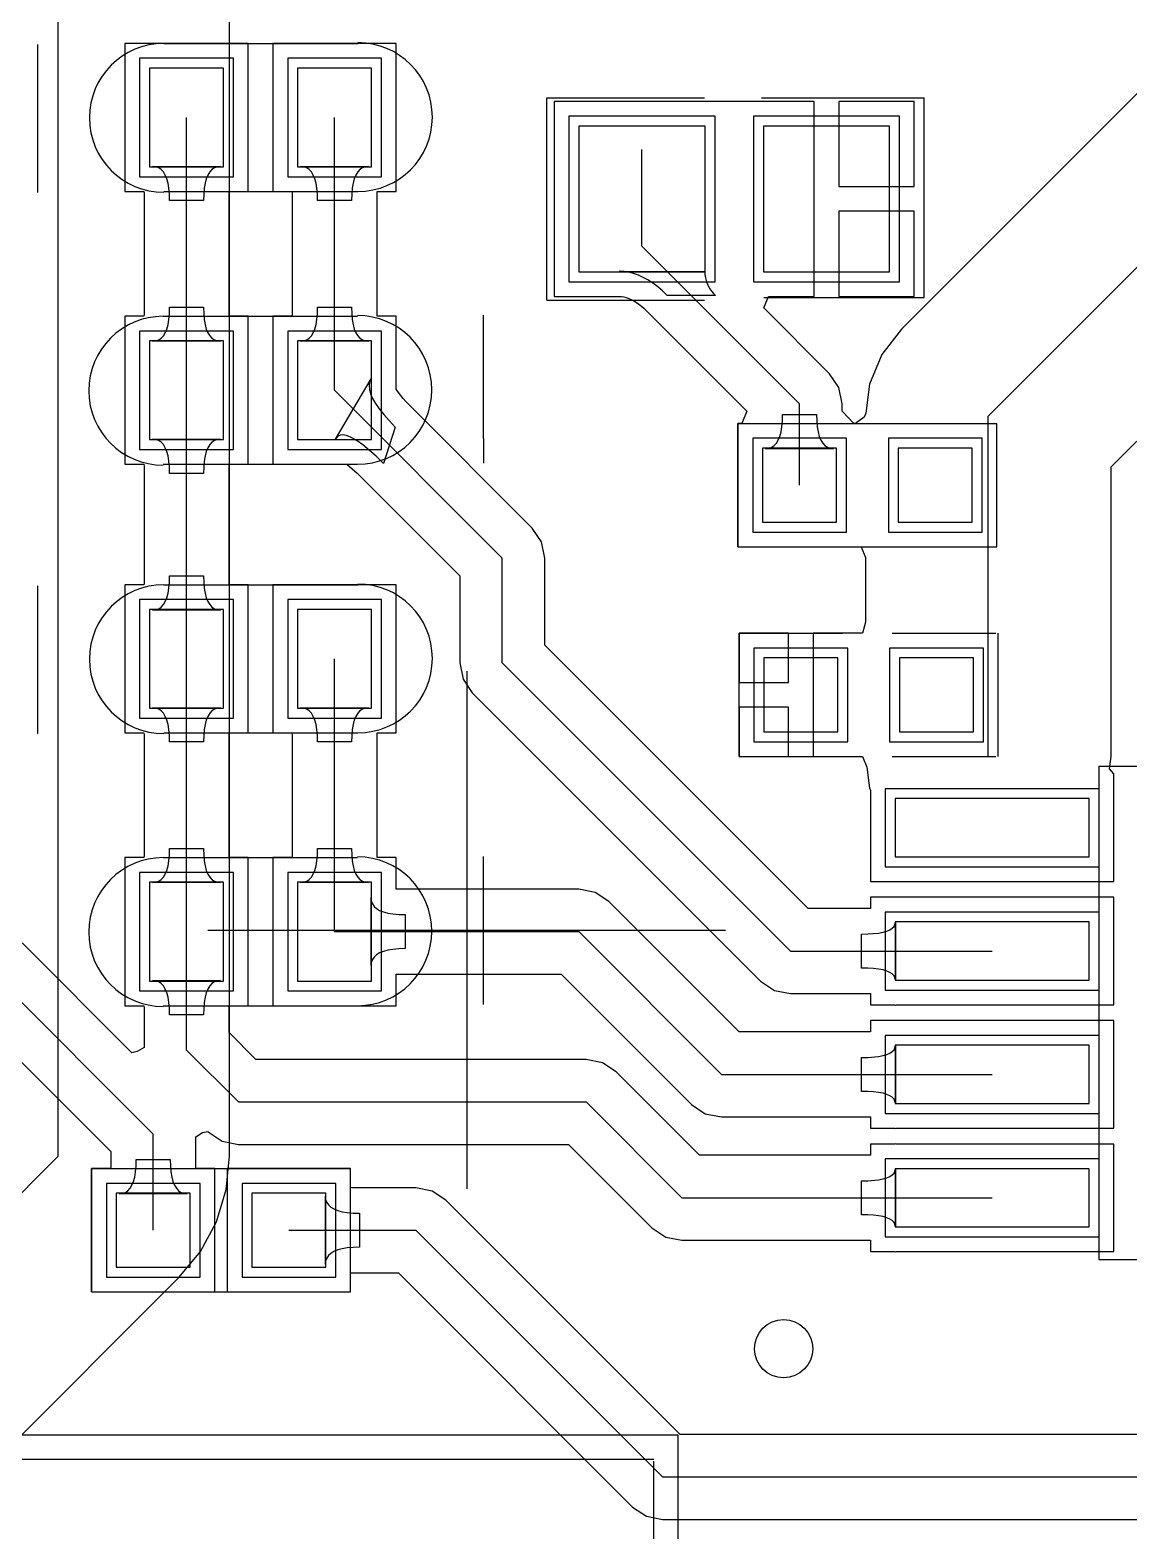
# Model space of a CAD drawing. Header units: millimetres. Extents: x 73 to 121, y 30 to 140.
# Drawn here: x 83.15 to 94.46, y 55.78 to 71.23 of the extents above; entities that cross this region are included whole.
import ezdxf

# ---------------------------------------------------------------- set-up
doc = ezdxf.new("R2010")
doc.units = ezdxf.units.MM
for name, color, linetype in [('BottomLayer', 5, 'Continuous'), ('BottomOverlay', 54, 'Continuous'), ('Mechanical1', 6, 'Continuous'), ('Mechanical4', 56, 'Continuous'), ('MultiLayer', 9, 'Continuous'), ('TopLayer', 1, 'Continuous'), ('TopOverlay', 2, 'Continuous'), ('TopPaste', 8, 'Continuous'), ('TopSolder', 216, 'Continuous')]:
    doc.layers.add(name, color=color, linetype=linetype)

# ---------------------------------------------------------------- blocks, each defined once
blk = doc.blocks.new('C0603_15')
at = {"layer": 'TopLayer'}
for p, q in [((-0.356, 0.559), (-0.356, -0.203)), ((0.406, 0.559), (-0.356, 0.559)), ((0.406, -0.203), (0.406, 0.559)), ((1.041, 0.559), (1.041, -0.203)), ((1.803, 0.559), (1.041, 0.559)), ((1.803, -0.203), (1.803, 0.559)), ((-0.356, -0.203), (0.406, -0.203)), ((1.041, -0.203), (1.803, -0.203))]:
    blk.add_line(p, q, dxfattribs=at)
at = {"layer": 'TopOverlay'}
for p, q in [((-0.61, 0.813), (0.457, 0.813)), ((-0.61, -0.457), (-0.61, 0.813)), ((0.965, 0.813), (2.032, 0.813)), ((2.057, -0.457), (2.057, 0.813)), ((-0.61, -0.457), (0.457, -0.457)), ((0.965, -0.457), (2.032, -0.457))]:
    blk.add_line(p, q, dxfattribs=at)
at = {"layer": 'TopPaste'}
for p, q in [((-0.356, 0.559), (-0.356, -0.203)), ((0.406, 0.559), (-0.356, 0.559)), ((0.406, -0.203), (0.406, 0.559)), ((1.041, 0.559), (1.041, -0.203)), ((1.803, 0.559), (1.041, 0.559)), ((1.803, -0.203), (1.803, 0.559)), ((-0.356, -0.203), (0.406, -0.203)), ((1.041, -0.203), (1.803, -0.203))]:
    blk.add_line(p, q, dxfattribs=at)
at = {"layer": 'TopSolder'}
for p, q in [((-0.457, 0.66), (-0.457, -0.305)), ((0.508, 0.66), (-0.457, 0.66)), ((0.508, -0.305), (0.508, 0.66)), ((0.94, 0.66), (0.94, -0.305)), ((1.905, 0.66), (0.94, 0.66)), ((1.905, -0.305), (1.905, 0.66)), ((-0.457, -0.305), (0.508, -0.305)), ((0.94, -0.305), (1.905, -0.305))]:
    blk.add_line(p, q, dxfattribs=at)
blk = doc.blocks.new('C0805_23')
at = {"layer": 'TopLayer'}
for p, q in [((-0.3, 0.75), (-1.6, 0.75)), ((-1.6, 0.75), (-1.6, -0.75)), ((-0.3, -0.75), (-0.3, 0.75)), ((1.6, 0.75), (0.3, 0.75)), ((0.3, 0.75), (0.3, -0.75)), ((1.6, -0.75), (1.6, 0.75)), ((-1.6, -0.75), (-0.3, -0.75)), ((0.3, -0.75), (1.6, -0.75))]:
    blk.add_line(p, q, dxfattribs=at)
at = {"layer": 'TopOverlay'}
for p, q in [((-1.93, -1.041), (-1.93, 1.041)), ((-1.93, 1.041), (-0.305, 1.041)), ((0.279, 1.041), (1.956, 1.041)), ((1.956, -1.016), (1.956, 1.041)), ((-1.93, -1.041), (-0.305, -1.041)), ((0.305, -1.016), (1.956, -1.016))]:
    blk.add_line(p, q, dxfattribs=at)
at = {"layer": 'TopPaste'}
for p, q in [((-0.3, 0.75), (-1.6, 0.75)), ((-1.6, 0.75), (-1.6, -0.75)), ((-0.3, -0.75), (-0.3, 0.75)), ((1.6, 0.75), (0.3, 0.75)), ((0.3, 0.75), (0.3, -0.75)), ((1.6, -0.75), (1.6, 0.75)), ((-1.6, -0.75), (-0.3, -0.75)), ((0.3, -0.75), (1.6, -0.75))]:
    blk.add_line(p, q, dxfattribs=at)
at = {"layer": 'TopSolder'}
for p, q in [((-0.198, 0.852), (-1.702, 0.852)), ((-1.702, 0.852), (-1.702, -0.852)), ((-0.198, -0.852), (-0.198, 0.852)), ((1.702, 0.852), (0.198, 0.852)), ((0.198, 0.852), (0.198, -0.852)), ((1.702, -0.852), (1.702, 0.852)), ((-1.702, -0.852), (-0.198, -0.852)), ((0.198, -0.852), (1.702, -0.852))]:
    blk.add_line(p, q, dxfattribs=at)
blk = doc.blocks.new('LED_27')
at = {"layer": 'TopLayer'}
for p, q in [((-1.143, 0.508), (-1.143, -0.508)), ((-0.381, 0.508), (-1.143, 0.508)), ((-0.381, -0.508), (-0.381, 0.508)), ((0.381, 0.508), (0.381, -0.508)), ((1.143, 0.508), (0.381, 0.508)), ((1.143, -0.508), (1.143, 0.508)), ((-1.143, -0.508), (-0.381, -0.508)), ((0.381, -0.508), (1.143, -0.508))]:
    blk.add_line(p, q, dxfattribs=at)
at = {"layer": 'TopOverlay'}
for p, q in [((-2.294, 0.497), (-2.294, 0.751)), ((1.003, 0.762), (-0.997, 0.762)), ((-2.294, 0.497), (-2.294, -0.773)), ((1.003, -0.762), (-0.997, -0.762))]:
    blk.add_line(p, q, dxfattribs=at)
for centre, start, end in [((-0.997, -0.004), 90, 270), ((1.003, 0.004), 270, 90)]:
    blk.add_arc(centre, 0.766, start, end, dxfattribs=at)
at = {"layer": 'TopPaste'}
for p, q in [((-1.143, 0.508), (-1.143, -0.508)), ((-0.381, 0.508), (-1.143, 0.508)), ((-0.381, -0.508), (-0.381, 0.508)), ((0.381, 0.508), (0.381, -0.508)), ((1.143, 0.508), (0.381, 0.508)), ((1.143, -0.508), (1.143, 0.508)), ((-1.143, -0.508), (-0.381, -0.508)), ((0.381, -0.508), (1.143, -0.508))]:
    blk.add_line(p, q, dxfattribs=at)
at = {"layer": 'TopSolder'}
for p, q in [((-1.245, 0.61), (-1.245, -0.61)), ((-0.279, 0.61), (-1.245, 0.61)), ((-0.279, -0.61), (-0.279, 0.61)), ((0.279, 0.61), (0.279, -0.61)), ((1.245, 0.61), (0.279, 0.61)), ((1.245, -0.61), (1.245, 0.61)), ((-1.245, -0.61), (-0.279, -0.61)), ((0.279, -0.61), (1.245, -0.61))]:
    blk.add_line(p, q, dxfattribs=at)
blk = doc.blocks.new('LED_28')
at = {"layer": 'TopLayer'}
for p, q in [((-1.143, 0.508), (-1.143, -0.508)), ((-0.381, 0.508), (-1.143, 0.508)), ((-0.381, -0.508), (-0.381, 0.508)), ((0.381, 0.508), (0.381, -0.508)), ((1.143, 0.508), (0.381, 0.508)), ((1.143, -0.508), (1.143, 0.508)), ((-1.143, -0.508), (-0.381, -0.508)), ((0.381, -0.508), (1.143, -0.508))]:
    blk.add_line(p, q, dxfattribs=at)
at = {"layer": 'TopOverlay'}
for p, q in [((-2.294, 0.751), (-2.294, 0.497)), ((1.003, 0.762), (-0.997, 0.762)), ((-2.294, 0.497), (-2.294, -0.773)), ((1.003, -0.762), (-0.997, -0.762))]:
    blk.add_line(p, q, dxfattribs=at)
for centre, start, end in [((-0.997, -0.004), 90, 270), ((1.003, 0.004), 270, 90)]:
    blk.add_arc(centre, 0.766, start, end, dxfattribs=at)
at = {"layer": 'TopPaste'}
for p, q in [((-1.143, 0.508), (-1.143, -0.508)), ((-0.381, 0.508), (-1.143, 0.508)), ((-0.381, -0.508), (-0.381, 0.508)), ((0.381, 0.508), (0.381, -0.508)), ((1.143, 0.508), (0.381, 0.508)), ((1.143, -0.508), (1.143, 0.508)), ((-1.143, -0.508), (-0.381, -0.508)), ((0.381, -0.508), (1.143, -0.508))]:
    blk.add_line(p, q, dxfattribs=at)
at = {"layer": 'TopSolder'}
for p, q in [((-1.245, 0.61), (-1.245, -0.61)), ((-0.279, 0.61), (-1.245, 0.61)), ((-0.279, -0.61), (-0.279, 0.61)), ((0.279, 0.61), (0.279, -0.61)), ((1.245, 0.61), (0.279, 0.61)), ((1.245, -0.61), (1.245, 0.61)), ((-1.245, -0.61), (-0.279, -0.61)), ((0.279, -0.61), (1.245, -0.61))]:
    blk.add_line(p, q, dxfattribs=at)
blk = doc.blocks.new('LED_29')
at = {"layer": 'TopLayer'}
for p, q in [((-1.143, 0.508), (-1.143, -0.508)), ((-0.381, 0.508), (-1.143, 0.508)), ((-0.381, -0.508), (-0.381, 0.508)), ((0.381, 0.508), (0.381, -0.508)), ((1.143, 0.508), (0.381, 0.508)), ((1.143, -0.508), (1.143, 0.508)), ((-1.143, -0.508), (-0.381, -0.508)), ((0.381, -0.508), (1.143, -0.508))]:
    blk.add_line(p, q, dxfattribs=at)
at = {"layer": 'TopOverlay'}
for p, q in [((-2.294, 0.497), (-2.294, 0.751)), ((-0.997, 0.762), (1.003, 0.762)), ((-2.294, -0.773), (-2.294, 0.497)), ((-0.997, -0.762), (1.003, -0.762))]:
    blk.add_line(p, q, dxfattribs=at)
for centre, start, end in [((-0.997, -0.004), 90, 270), ((1.003, 0.004), 270, 90)]:
    blk.add_arc(centre, 0.766, start, end, dxfattribs=at)
at = {"layer": 'TopPaste'}
for p, q in [((-1.143, 0.508), (-1.143, -0.508)), ((-0.381, 0.508), (-1.143, 0.508)), ((-0.381, -0.508), (-0.381, 0.508)), ((0.381, 0.508), (0.381, -0.508)), ((1.143, 0.508), (0.381, 0.508)), ((1.143, -0.508), (1.143, 0.508)), ((-1.143, -0.508), (-0.381, -0.508)), ((0.381, -0.508), (1.143, -0.508))]:
    blk.add_line(p, q, dxfattribs=at)
at = {"layer": 'TopSolder'}
for p, q in [((-1.245, 0.61), (-1.245, -0.61)), ((-0.279, 0.61), (-1.245, 0.61)), ((-0.279, -0.61), (-0.279, 0.61)), ((0.279, 0.61), (0.279, -0.61)), ((1.245, 0.61), (0.279, 0.61)), ((1.245, -0.61), (1.245, 0.61)), ((-1.245, -0.61), (-0.279, -0.61)), ((0.279, -0.61), (1.245, -0.61))]:
    blk.add_line(p, q, dxfattribs=at)
blk = doc.blocks.new('LED_30')
at = {"layer": 'TopLayer'}
for p, q in [((-1.143, 0.508), (-1.143, -0.508)), ((-0.381, 0.508), (-1.143, 0.508)), ((-0.381, -0.508), (-0.381, 0.508)), ((0.381, 0.508), (0.381, -0.508)), ((1.143, 0.508), (0.381, 0.508)), ((1.143, -0.508), (1.143, 0.508)), ((-1.143, -0.508), (-0.381, -0.508)), ((0.381, -0.508), (1.143, -0.508))]:
    blk.add_line(p, q, dxfattribs=at)
at = {"layer": 'TopOverlay'}
for p, q in [((-2.294, 0.497), (-2.294, 0.751)), ((-0.997, 0.762), (1.003, 0.762)), ((-2.294, -0.773), (-2.294, 0.497)), ((-0.997, -0.762), (1.003, -0.762))]:
    blk.add_line(p, q, dxfattribs=at)
for centre, start, end in [((-0.997, -0.004), 90, 270), ((1.003, 0.004), 270, 90)]:
    blk.add_arc(centre, 0.766, start, end, dxfattribs=at)
at = {"layer": 'TopPaste'}
for p, q in [((-1.143, 0.508), (-1.143, -0.508)), ((-0.381, 0.508), (-1.143, 0.508)), ((-0.381, -0.508), (-0.381, 0.508)), ((0.381, 0.508), (0.381, -0.508)), ((1.143, 0.508), (0.381, 0.508)), ((1.143, -0.508), (1.143, 0.508)), ((-1.143, -0.508), (-0.381, -0.508)), ((0.381, -0.508), (1.143, -0.508))]:
    blk.add_line(p, q, dxfattribs=at)
at = {"layer": 'TopSolder'}
for p, q in [((-1.245, 0.61), (-1.245, -0.61)), ((-0.279, 0.61), (-1.245, 0.61)), ((-0.279, -0.61), (-0.279, 0.61)), ((0.279, 0.61), (0.279, -0.61)), ((1.245, 0.61), (0.279, 0.61)), ((1.245, -0.61), (1.245, 0.61)), ((-1.245, -0.61), (-0.279, -0.61)), ((0.279, -0.61), (1.245, -0.61))]:
    blk.add_line(p, q, dxfattribs=at)
blk = doc.blocks.new('R0603_49')
at = {"layer": 'TopLayer'}
for p, q in [((-1.079, 0.381), (-1.079, -0.381)), ((-0.317, 0.381), (-1.079, 0.381)), ((-0.317, -0.381), (-0.317, 0.381)), ((0.317, 0.381), (0.317, -0.381)), ((1.079, 0.381), (0.317, 0.381)), ((1.079, -0.381), (1.079, 0.381)), ((-1.079, -0.381), (-0.317, -0.381)), ((0.317, -0.381), (1.079, -0.381))]:
    blk.add_line(p, q, dxfattribs=at)
at = {"layer": 'TopOverlay'}
for p, q in [((-1.333, 0.635), (1.333, 0.635)), ((-1.333, -0.635), (-1.333, 0.635)), ((1.333, -0.635), (1.333, 0.635)), ((-1.333, -0.635), (1.333, -0.635))]:
    blk.add_line(p, q, dxfattribs=at)
at = {"layer": 'TopPaste'}
for p, q in [((-1.079, 0.381), (-1.079, -0.381)), ((-0.317, 0.381), (-1.079, 0.381)), ((-0.317, -0.381), (-0.317, 0.381)), ((0.317, 0.381), (0.317, -0.381)), ((1.079, 0.381), (0.317, 0.381)), ((1.079, -0.381), (1.079, 0.381)), ((-1.079, -0.381), (-0.317, -0.381)), ((0.317, -0.381), (1.079, -0.381))]:
    blk.add_line(p, q, dxfattribs=at)
at = {"layer": 'TopSolder'}
for p, q in [((-1.181, 0.483), (-1.181, -0.483)), ((-0.216, 0.483), (-1.181, 0.483)), ((-0.216, -0.483), (-0.216, 0.483)), ((0.216, 0.483), (0.216, -0.483)), ((1.181, 0.483), (0.216, 0.483)), ((1.181, -0.483), (1.181, 0.483)), ((-1.181, -0.483), (-0.216, -0.483)), ((0.216, -0.483), (1.181, -0.483))]:
    blk.add_line(p, q, dxfattribs=at)
blk = doc.blocks.new('R0603_50')
at = {"layer": 'TopLayer'}
for p, q in [((-1.079, 0.381), (-1.079, -0.381)), ((-0.317, 0.381), (-1.079, 0.381)), ((-0.317, -0.381), (-0.317, 0.381)), ((0.317, 0.381), (0.317, -0.381)), ((1.079, 0.381), (0.317, 0.381)), ((1.079, -0.381), (1.079, 0.381)), ((-1.079, -0.381), (-0.317, -0.381)), ((0.317, -0.381), (1.079, -0.381))]:
    blk.add_line(p, q, dxfattribs=at)
at = {"layer": 'TopOverlay'}
for p, q in [((-1.333, 0.635), (1.333, 0.635)), ((-1.333, -0.635), (-1.333, 0.635)), ((1.333, -0.635), (1.333, 0.635)), ((-1.333, -0.635), (1.333, -0.635))]:
    blk.add_line(p, q, dxfattribs=at)
at = {"layer": 'TopPaste'}
for p, q in [((-1.079, 0.381), (-1.079, -0.381)), ((-0.317, 0.381), (-1.079, 0.381)), ((-0.317, -0.381), (-0.317, 0.381)), ((0.317, 0.381), (0.317, -0.381)), ((1.079, 0.381), (0.317, 0.381)), ((1.079, -0.381), (1.079, 0.381)), ((-1.079, -0.381), (-0.317, -0.381)), ((0.317, -0.381), (1.079, -0.381))]:
    blk.add_line(p, q, dxfattribs=at)
at = {"layer": 'TopSolder'}
for p, q in [((-1.181, 0.483), (-1.181, -0.483)), ((-0.216, 0.483), (-1.181, 0.483)), ((-0.216, -0.483), (-0.216, 0.483)), ((0.216, 0.483), (0.216, -0.483)), ((1.181, 0.483), (0.216, 0.483)), ((1.181, -0.483), (1.181, 0.483)), ((-1.181, -0.483), (-0.216, -0.483)), ((0.216, -0.483), (1.181, -0.483))]:
    blk.add_line(p, q, dxfattribs=at)
blk = doc.blocks.new('IP5306_66')
at = {"layer": 'TopLayer'}
for p, q in [((-4.084, 1.675), (-4.084, 1.075)), ((-2.085, 1.675), (-4.084, 1.675)), ((-2.085, 1.075), (-2.085, 1.675)), ((1.963, 1.675), (1.963, 1.075)), ((3.963, 1.675), (1.963, 1.675)), ((3.963, 1.075), (3.963, 1.675)), ((-4.084, 1.075), (-2.085, 1.075)), ((1.963, 1.075), (3.963, 1.075)), ((-1.267, 0.865), (-1.267, -2.135)), ((1.233, 0.865), (-1.267, 0.865)), ((1.233, -2.135), (1.233, 0.865)), ((-4.084, 0.405), (-4.084, -0.195)), ((-2.085, 0.405), (-4.084, 0.405)), ((-2.085, -0.195), (-2.085, 0.405)), ((1.963, 0.405), (1.963, -0.195)), ((3.963, 0.405), (1.963, 0.405)), ((3.963, -0.195), (3.963, 0.405)), ((-4.084, -0.195), (-2.085, -0.195)), ((1.963, -0.195), (3.963, -0.195)), ((-4.084, -0.865), (-4.084, -1.465)), ((-2.085, -0.865), (-4.084, -0.865)), ((-2.085, -1.465), (-2.085, -0.865)), ((1.963, -0.865), (1.963, -1.465)), ((3.963, -0.865), (1.963, -0.865)), ((3.963, -1.465), (3.963, -0.865)), ((-4.084, -1.465), (-2.085, -1.465)), ((1.963, -1.465), (3.963, -1.465)), ((-4.084, -2.135), (-4.084, -2.735)), ((-2.085, -2.135), (-4.084, -2.135)), ((-2.085, -2.735), (-2.085, -2.135)), ((-1.267, -2.135), (1.233, -2.135)), ((1.963, -2.135), (1.963, -2.735)), ((3.963, -2.135), (1.963, -2.135)), ((3.963, -2.735), (3.963, -2.135)), ((-4.084, -2.735), (-2.085, -2.735)), ((1.963, -2.735), (3.963, -2.735))]:
    blk.add_line(p, q, dxfattribs=at)
at = {"layer": 'TopOverlay'}
for p, q in [((-1.987, 2.01), (-1.987, -3.07)), ((-1.987, 2.01), (-0.652, 2.01)), ((0.618, 2.01), (1.853, 2.01)), ((1.853, -3.07), (1.853, 2.01)), ((-1.987, -3.07), (1.853, -3.07))]:
    blk.add_line(p, q, dxfattribs=at)
blk.add_arc((-0.017, 2.01), 0.635, 180, 0, dxfattribs=at)
at = {"layer": 'TopPaste'}
for p, q in [((-4.084, 1.675), (-4.084, 1.075)), ((-2.085, 1.675), (-4.084, 1.675)), ((-2.085, 1.075), (-2.085, 1.675)), ((1.963, 1.675), (1.963, 1.075)), ((3.963, 1.675), (1.963, 1.675)), ((3.963, 1.075), (3.963, 1.675)), ((-4.084, 1.075), (-2.085, 1.075)), ((1.963, 1.075), (3.963, 1.075)), ((-1.267, 0.865), (-1.267, -2.135)), ((1.233, 0.865), (-1.267, 0.865)), ((1.233, -2.135), (1.233, 0.865)), ((-4.084, 0.405), (-4.084, -0.195)), ((-2.085, 0.405), (-4.084, 0.405)), ((-2.085, -0.195), (-2.085, 0.405)), ((1.963, 0.405), (1.963, -0.195)), ((3.963, 0.405), (1.963, 0.405)), ((3.963, -0.195), (3.963, 0.405)), ((-4.084, -0.195), (-2.085, -0.195)), ((1.963, -0.195), (3.963, -0.195)), ((-4.084, -0.865), (-4.084, -1.465)), ((-2.085, -0.865), (-4.084, -0.865)), ((-2.085, -1.465), (-2.085, -0.865)), ((1.963, -0.865), (1.963, -1.465)), ((3.963, -0.865), (1.963, -0.865)), ((3.963, -1.465), (3.963, -0.865)), ((-4.084, -1.465), (-2.085, -1.465)), ((1.963, -1.465), (3.963, -1.465)), ((-4.084, -2.135), (-4.084, -2.735)), ((-2.085, -2.135), (-4.084, -2.135)), ((-2.085, -2.735), (-2.085, -2.135)), ((-1.267, -2.135), (1.233, -2.135)), ((1.963, -2.135), (1.963, -2.735)), ((3.963, -2.135), (1.963, -2.135)), ((3.963, -2.735), (3.963, -2.135)), ((-4.084, -2.735), (-2.085, -2.735)), ((1.963, -2.735), (3.963, -2.735))]:
    blk.add_line(p, q, dxfattribs=at)
at = {"layer": 'TopSolder'}
for p, q in [((-4.186, 1.777), (-4.186, 0.974)), ((-1.983, 1.777), (-4.186, 1.777)), ((-1.983, 0.974), (-1.983, 1.777)), ((1.862, 1.777), (1.862, 0.974)), ((4.065, 1.777), (1.862, 1.777)), ((4.065, 0.974), (4.065, 1.777)), ((-4.186, 0.974), (-1.983, 0.974)), ((-1.368, 0.967), (-1.368, -2.237)), ((1.335, 0.967), (-1.368, 0.967)), ((1.335, -2.237), (1.335, 0.967)), ((1.862, 0.974), (4.065, 0.974)), ((-4.186, 0.507), (-4.186, -0.296)), ((-1.983, 0.507), (-4.186, 0.507)), ((-1.983, -0.296), (-1.983, 0.507)), ((1.862, 0.507), (1.862, -0.296)), ((4.065, 0.507), (1.862, 0.507)), ((4.065, -0.296), (4.065, 0.507)), ((-4.186, -0.296), (-1.983, -0.296)), ((1.862, -0.296), (4.065, -0.296)), ((-4.186, -0.763), (-4.186, -1.566)), ((-1.983, -0.763), (-4.186, -0.763)), ((-1.983, -1.566), (-1.983, -0.763)), ((1.862, -0.763), (1.862, -1.566)), ((4.065, -0.763), (1.862, -0.763)), ((4.065, -1.566), (4.065, -0.763)), ((-4.186, -1.566), (-1.983, -1.566)), ((1.862, -1.566), (4.065, -1.566)), ((-4.186, -2.033), (-4.186, -2.836)), ((-1.983, -2.033), (-4.186, -2.033)), ((-1.983, -2.836), (-1.983, -2.033)), ((1.862, -2.033), (1.862, -2.836)), ((4.065, -2.033), (1.862, -2.033)), ((4.065, -2.836), (4.065, -2.033)), ((-1.368, -2.237), (1.335, -2.237)), ((-4.186, -2.836), (-1.983, -2.836)), ((1.862, -2.836), (4.065, -2.836))]:
    blk.add_line(p, q, dxfattribs=at)
blk = doc.blocks.new('IRL2203_70')
at = {"layer": 'Mechanical1'}
blk.add_line((7.88, 12.82), (7.88, 3.16), dxfattribs=at)
at = {"layer": 'Mechanical4'}
for p in [(8.13, 13.07), (5.86, 2.91)]:
    blk.add_line(p, (8.13, 2.91), dxfattribs=at)
at = {"layer": 'TopOverlay'}
blk.add_line((-2.8, 3.16), (7.86, 3.16), dxfattribs=at)
blk = doc.blocks.new('18650____________B_71')
at = {"layer": 'BottomOverlay'}
for p, q in [((64.411, 9.858), (64.411, 15.189)), ((61.746, 12.524), (67.077, 12.524))]:
    blk.add_line(p, q, dxfattribs=at)

msp = doc.modelspace()

# ---------------------------------------------------------------- linework, layer by layer
at = {"layer": 'BottomLayer'}
for p, q in [((83.439, 59.639), (83.439, 84.658)), ((85.201, 59.639), (85.201, 84.658)), ((80.01, 56.21), (83.439, 59.639)), ((85.168, 59.295), (85.201, 59.639)), ((85.067, 58.965), (85.168, 59.295)), ((84.904, 58.66), (85.067, 58.965)), ((84.685, 58.393), (84.904, 58.66)), ((81.772, 55.48), (84.685, 58.393))]:
    msp.add_line(p, q, dxfattribs=at)
msp.add_circle((90.907, 57.658), 0.3, dxfattribs=at)
at = {"layer": 'MultiLayer'}
msp.add_circle((90.907, 57.658), 0.3, dxfattribs=at)
at = {"layer": 'TopLayer'}
for p, q in [((85.395, 71.095), (84.125, 71.095)), ((84.125, 71.095), (84.125, 69.571)), ((85.395, 69.571), (85.395, 71.095)), ((86.919, 71.095), (85.649, 71.095)), ((85.649, 71.095), (85.649, 69.571)), ((86.919, 69.571), (86.919, 71.095)), ((94.991, 71.024), (92.12, 68.154)), ((90.318, 70.498), (88.545, 70.498)), ((88.545, 70.498), (88.545, 68.49)), ((90.353, 70.498), (90.318, 70.498)), ((90.445, 70.498), (90.353, 70.498)), ((90.353, 70.498), (90.353, 70.498)), ((91.222, 70.498), (90.445, 70.498)), ((90.445, 70.498), (90.445, 70.498)), ((91.222, 69.494), (91.222, 70.498)), ((92.253, 70.498), (91.476, 70.498)), ((91.476, 70.498), (91.476, 69.621)), ((92.253, 69.621), (92.253, 70.498)), ((84.76, 67.524), (84.76, 70.333)), ((84.76, 70.333), (84.76, 70.333)), ((86.284, 67.524), (86.284, 70.333)), ((89.449, 69.494), (89.449, 70.002)), ((93.015, 67.259), (95.885, 70.129)), ((84.443, 69.824), (84.41, 69.828)), ((84.41, 69.828), (85.11, 69.828)), ((84.473, 69.814), (84.443, 69.824)), ((84.499, 69.796), (84.473, 69.814)), ((84.522, 69.772), (84.499, 69.796)), ((84.541, 69.74), (84.522, 69.772)), ((84.557, 69.702), (84.541, 69.74)), ((84.569, 69.656), (84.557, 69.702)), ((84.963, 69.702), (84.951, 69.656)), ((84.979, 69.74), (84.963, 69.702)), ((84.998, 69.772), (84.979, 69.74)), ((85.021, 69.796), (84.998, 69.772)), ((85.047, 69.814), (85.021, 69.796)), ((85.077, 69.824), (85.047, 69.814)), ((85.11, 69.828), (85.077, 69.824)), ((85.967, 69.824), (85.934, 69.828)), ((85.934, 69.828), (86.634, 69.828)), ((85.997, 69.814), (85.967, 69.824)), ((86.023, 69.796), (85.997, 69.814)), ((86.046, 69.772), (86.023, 69.796)), ((86.065, 69.74), (86.046, 69.772)), ((86.081, 69.702), (86.065, 69.74)), ((86.093, 69.656), (86.081, 69.702)), ((86.487, 69.702), (86.475, 69.656)), ((86.503, 69.74), (86.487, 69.702)), ((86.522, 69.772), (86.503, 69.74)), ((86.545, 69.796), (86.522, 69.772)), ((86.571, 69.814), (86.545, 69.796)), ((86.601, 69.824), (86.571, 69.814)), ((86.634, 69.828), (86.601, 69.824)), ((84.125, 69.571), (84.321, 69.571)), ((84.321, 69.571), (84.322, 69.552)), ((84.322, 69.552), (84.322, 68.304)), ((84.578, 69.604), (84.569, 69.656)), ((84.583, 69.544), (84.578, 69.604)), ((84.585, 69.478), (84.583, 69.544)), ((84.937, 69.544), (84.935, 69.478)), ((84.942, 69.604), (84.937, 69.544)), ((84.951, 69.656), (84.942, 69.604)), ((85.197, 69.552), (85.199, 69.571)), ((85.197, 68.304), (85.197, 69.552)), ((85.199, 69.571), (85.395, 69.571)), ((85.649, 69.571), (85.845, 69.571)), ((85.845, 69.571), (85.846, 69.552)), ((85.846, 69.552), (85.846, 68.304)), ((86.102, 69.604), (86.093, 69.656)), ((86.107, 69.544), (86.102, 69.604)), ((86.109, 69.478), (86.107, 69.544)), ((86.461, 69.544), (86.459, 69.478)), ((86.466, 69.604), (86.461, 69.544)), ((86.475, 69.656), (86.466, 69.604)), ((86.721, 69.552), (86.723, 69.571)), ((86.721, 68.304), (86.721, 69.552)), ((86.723, 69.571), (86.919, 69.571)), ((91.476, 69.621), (92.253, 69.621)), ((84.935, 69.478), (84.585, 69.478)), ((86.459, 69.478), (86.109, 69.478)), ((89.449, 69.009), (89.449, 69.494)), ((91.222, 68.49), (91.222, 69.494)), ((92.253, 69.367), (91.476, 69.367)), ((91.476, 69.367), (91.476, 68.49)), ((92.253, 68.49), (92.253, 69.367)), ((89.449, 69.009), (91.072, 67.386)), ((89.265, 68.748), (89.215, 68.75)), ((89.215, 68.75), (90.096, 68.747)), ((89.314, 68.74), (89.265, 68.748)), ((89.363, 68.728), (89.314, 68.74)), ((89.412, 68.71), (89.363, 68.728)), ((89.462, 68.687), (89.412, 68.71)), ((89.511, 68.66), (89.462, 68.687)), ((89.561, 68.627), (89.511, 68.66)), ((89.611, 68.59), (89.561, 68.627)), ((90.096, 68.747), (90.097, 68.72)), ((90.097, 68.72), (90.1, 68.694)), ((90.1, 68.694), (90.105, 68.667)), ((90.105, 68.667), (90.113, 68.642)), ((90.113, 68.642), (90.123, 68.617)), ((90.123, 68.617), (90.135, 68.592)), ((88.545, 68.49), (89.229, 68.49)), ((89.229, 68.49), (89.238, 68.49)), ((89.238, 68.49), (89.262, 68.486)), ((89.262, 68.486), (89.287, 68.48)), ((89.287, 68.48), (89.315, 68.47)), ((89.315, 68.47), (89.345, 68.456)), ((89.345, 68.456), (89.377, 68.438)), ((89.661, 68.547), (89.611, 68.59)), ((89.71, 68.5), (89.661, 68.547)), ((90.205, 68.5), (89.71, 68.5)), ((90.135, 68.592), (90.149, 68.568)), ((90.149, 68.568), (90.166, 68.545)), ((90.166, 68.545), (90.185, 68.522)), ((90.185, 68.522), (90.205, 68.5)), ((90.703, 68.373), (90.752, 68.49)), ((90.752, 68.49), (91.222, 68.49)), ((91.476, 68.49), (92.253, 68.49)), ((94.28, 66.735), (96.135, 68.591)), ((84.322, 68.304), (84.321, 68.286)), ((84.578, 68.253), (84.583, 68.312)), ((84.583, 68.312), (84.585, 68.379)), ((84.585, 68.379), (84.935, 68.379)), ((84.935, 68.379), (84.937, 68.312)), ((84.937, 68.312), (84.942, 68.253)), ((85.199, 68.286), (85.197, 68.304)), ((85.846, 68.304), (85.845, 68.286)), ((86.102, 68.253), (86.107, 68.312)), ((86.107, 68.312), (86.109, 68.379)), ((86.109, 68.379), (86.459, 68.379)), ((86.459, 68.379), (86.461, 68.312)), ((86.461, 68.312), (86.466, 68.253)), ((86.723, 68.286), (86.721, 68.304)), ((89.377, 68.438), (89.412, 68.415)), ((89.412, 68.415), (89.449, 68.388)), ((89.449, 68.388), (89.468, 68.371)), ((89.468, 68.371), (90.529, 67.31)), ((91.381, 67.695), (90.703, 68.373)), ((84.321, 68.286), (84.125, 68.286)), ((84.125, 68.286), (84.125, 66.762)), ((84.541, 68.116), (84.557, 68.155)), ((84.557, 68.155), (84.569, 68.2)), ((84.569, 68.2), (84.578, 68.253)), ((84.942, 68.253), (84.951, 68.2)), ((84.951, 68.2), (84.963, 68.155)), ((84.963, 68.155), (84.979, 68.116)), ((85.395, 68.286), (85.199, 68.286)), ((85.395, 66.762), (85.395, 68.286)), ((85.845, 68.286), (85.649, 68.286)), ((85.649, 68.286), (85.649, 66.762)), ((86.065, 68.116), (86.081, 68.155)), ((86.081, 68.155), (86.093, 68.2)), ((86.093, 68.2), (86.102, 68.253)), ((86.466, 68.253), (86.475, 68.2)), ((86.475, 68.2), (86.487, 68.155)), ((86.487, 68.155), (86.503, 68.116)), ((86.919, 68.286), (86.723, 68.286)), ((86.919, 67.537), (86.919, 68.286)), ((92.12, 68.154), (91.919, 67.892)), ((84.41, 68.029), (84.443, 68.032)), ((85.11, 68.029), (84.41, 68.029)), ((84.443, 68.032), (84.473, 68.043)), ((84.473, 68.043), (84.499, 68.06)), ((84.499, 68.06), (84.522, 68.085)), ((84.522, 68.085), (84.541, 68.116)), ((84.979, 68.116), (84.998, 68.085)), ((84.998, 68.085), (85.021, 68.06)), ((85.021, 68.06), (85.047, 68.043)), ((85.047, 68.043), (85.077, 68.032)), ((85.077, 68.032), (85.11, 68.029)), ((85.934, 68.029), (85.967, 68.032)), ((86.634, 68.029), (85.934, 68.029)), ((85.967, 68.032), (85.997, 68.043)), ((85.997, 68.043), (86.023, 68.06)), ((86.023, 68.06), (86.046, 68.085)), ((86.046, 68.085), (86.065, 68.116)), ((86.503, 68.116), (86.522, 68.085)), ((86.522, 68.085), (86.545, 68.06)), ((86.545, 68.06), (86.571, 68.043)), ((86.571, 68.043), (86.601, 68.032)), ((86.601, 68.032), (86.634, 68.029)), ((91.919, 67.892), (91.793, 67.587)), ((91.476, 67.554), (91.381, 67.695)), ((86.294, 67.022), (86.659, 67.641)), ((86.645, 67.608), (86.64, 67.572)), ((86.64, 67.572), (86.643, 67.532)), ((86.643, 67.532), (86.655, 67.488)), ((86.659, 67.641), (86.645, 67.608)), ((86.925, 67.527), (86.919, 67.537)), ((86.952, 67.488), (86.925, 67.527)), ((91.509, 67.386), (91.476, 67.554)), ((91.793, 67.587), (91.754, 67.29)), ((84.76, 64.76), (84.76, 67.524)), ((86.284, 67.524), (88.011, 65.796)), ((86.655, 67.488), (86.676, 67.44)), ((86.676, 67.44), (86.705, 67.389)), ((86.705, 67.389), (86.743, 67.334)), ((86.989, 67.441), (86.952, 67.488)), ((87.016, 67.41), (86.989, 67.441)), ((88.32, 66.106), (87.016, 67.41)), ((91.072, 66.548), (91.072, 67.386)), ((91.509, 67.309), (91.509, 67.386)), ((86.743, 67.334), (86.79, 67.275)), ((86.79, 67.275), (86.845, 67.212)), ((90.529, 67.31), (90.477, 67.183)), ((90.895, 67.209), (90.897, 67.276)), ((90.897, 67.276), (91.247, 67.276)), ((91.247, 67.276), (91.248, 67.209)), ((91.629, 67.183), (91.509, 67.309)), ((91.736, 67.248), (91.649, 67.183)), ((91.754, 67.29), (91.736, 67.248)), ((93.015, 63.754), (93.015, 67.259)), ((86.343, 67.061), (86.315, 67.047)), ((86.376, 67.064), (86.343, 67.061)), ((86.416, 67.055), (86.376, 67.064)), ((86.909, 67.146), (86.789, 66.771)), ((86.845, 67.212), (86.909, 67.146)), ((90.477, 67.183), (90.437, 67.183)), ((90.437, 67.183), (90.437, 65.913)), ((90.869, 67.05), (90.881, 67.096)), ((90.881, 67.096), (90.89, 67.149)), ((90.89, 67.149), (90.895, 67.209)), ((91.248, 67.209), (91.254, 67.149)), ((91.254, 67.149), (91.262, 67.096)), ((91.262, 67.096), (91.275, 67.05)), ((91.649, 67.183), (91.629, 67.183)), ((84.443, 67.018), (84.41, 67.022)), ((84.41, 67.022), (85.11, 67.022)), ((84.473, 67.008), (84.443, 67.018)), ((84.499, 66.99), (84.473, 67.008)), ((84.522, 66.965), (84.499, 66.99)), ((84.541, 66.933), (84.522, 66.965)), ((84.557, 66.895), (84.541, 66.933)), ((84.979, 66.933), (84.963, 66.895)), ((84.998, 66.965), (84.979, 66.933)), ((85.021, 66.99), (84.998, 66.965)), ((85.047, 67.008), (85.021, 66.99)), ((85.077, 67.018), (85.047, 67.008)), ((85.11, 67.022), (85.077, 67.018)), ((86.315, 67.047), (86.294, 67.022)), ((86.463, 67.036), (86.416, 67.055)), ((86.515, 67.005), (86.463, 67.036)), ((86.574, 66.964), (86.515, 67.005)), ((86.711, 66.847), (86.574, 66.964)), ((90.722, 66.923), (90.755, 66.926)), ((91.422, 66.923), (90.722, 66.923)), ((90.755, 66.926), (90.785, 66.937)), ((90.785, 66.937), (90.811, 66.955)), ((90.811, 66.955), (90.834, 66.979)), ((90.834, 66.979), (90.853, 67.011)), ((90.853, 67.011), (90.869, 67.05)), ((91.275, 67.05), (91.29, 67.011)), ((91.29, 67.011), (91.31, 66.979)), ((91.31, 66.979), (91.332, 66.955)), ((91.332, 66.955), (91.359, 66.937)), ((91.359, 66.937), (91.388, 66.926)), ((91.388, 66.926), (91.422, 66.923)), ((84.125, 66.762), (84.321, 66.762)), ((84.321, 66.762), (84.322, 66.744)), ((84.569, 66.849), (84.557, 66.895)), ((84.578, 66.796), (84.569, 66.849)), ((84.583, 66.736), (84.578, 66.796)), ((84.942, 66.796), (84.937, 66.736)), ((84.951, 66.849), (84.942, 66.796)), ((84.963, 66.895), (84.951, 66.849)), ((85.197, 66.744), (85.199, 66.762)), ((85.199, 66.762), (85.395, 66.762)), ((85.649, 66.762), (86.411, 66.762)), ((86.411, 66.762), (86.415, 66.759)), ((86.415, 66.759), (86.518, 66.671)), ((86.789, 66.771), (86.711, 66.847)), ((84.322, 66.744), (84.322, 65.54)), ((84.585, 66.669), (84.583, 66.736)), ((84.935, 66.669), (84.585, 66.669)), ((84.937, 66.736), (84.935, 66.669)), ((85.197, 65.54), (85.197, 66.744)), ((86.518, 66.671), (87.574, 65.615)), ((94.28, 63.754), (94.28, 66.735)), ((88.415, 65.964), (88.32, 66.106)), ((88.448, 65.796), (88.415, 65.964)), ((90.437, 65.913), (91.707, 65.913)), ((91.707, 65.913), (91.75, 65.804)), ((88.011, 64.719), (88.011, 65.796)), ((88.448, 64.9), (88.448, 65.796)), ((91.75, 65.804), (91.75, 65.138)), ((84.321, 65.522), (84.125, 65.522)), ((84.125, 65.522), (84.125, 63.998)), ((84.322, 65.54), (84.321, 65.522)), ((84.578, 65.487), (84.583, 65.547)), ((84.583, 65.547), (84.585, 65.614)), ((84.585, 65.614), (84.935, 65.614)), ((84.935, 65.614), (84.937, 65.547)), ((84.937, 65.547), (84.942, 65.487)), ((85.199, 65.522), (85.197, 65.54)), ((85.395, 65.522), (85.199, 65.522)), ((85.395, 63.998), (85.395, 65.522)), ((86.919, 65.522), (85.649, 65.522)), ((85.649, 65.522), (85.649, 63.998)), ((86.919, 63.998), (86.919, 65.522)), ((87.574, 65.615), (87.574, 64.719)), ((84.541, 65.35), (84.557, 65.389)), ((84.557, 65.389), (84.569, 65.434)), ((84.569, 65.434), (84.578, 65.487)), ((84.942, 65.487), (84.951, 65.434)), ((84.951, 65.434), (84.963, 65.389)), ((84.963, 65.389), (84.979, 65.35)), ((84.41, 65.261), (84.443, 65.265)), ((85.11, 65.261), (84.41, 65.261)), ((84.443, 65.265), (84.473, 65.276)), ((84.473, 65.276), (84.499, 65.293)), ((84.499, 65.293), (84.522, 65.318)), ((84.522, 65.318), (84.541, 65.35)), ((84.979, 65.35), (84.998, 65.318)), ((84.998, 65.318), (85.021, 65.293)), ((85.021, 65.293), (85.047, 65.276)), ((85.047, 65.276), (85.077, 65.265)), ((85.077, 65.265), (85.11, 65.261)), ((91.75, 65.138), (91.719, 65.024)), ((91.16, 62.189), (88.448, 64.9)), ((90.957, 65.024), (90.449, 65.024)), ((90.449, 65.024), (90.449, 64.516)), ((90.957, 64.516), (90.957, 65.024)), ((91.623, 65.024), (91.211, 65.024)), ((91.211, 65.024), (91.211, 64.389)), ((91.719, 65.024), (91.623, 65.024)), ((84.76, 61.951), (84.76, 64.76)), ((86.284, 61.951), (86.284, 64.76)), ((87.574, 64.719), (87.607, 64.552)), ((88.011, 64.719), (90.979, 61.751)), ((87.607, 64.552), (87.702, 64.41)), ((90.449, 64.516), (90.957, 64.516)), ((87.702, 64.41), (90.67, 61.442)), ((91.211, 64.389), (91.211, 63.754)), ((84.443, 64.251), (84.41, 64.255)), ((84.41, 64.255), (85.11, 64.255)), ((84.473, 64.241), (84.443, 64.251)), ((84.499, 64.223), (84.473, 64.241)), ((84.522, 64.199), (84.499, 64.223)), ((84.541, 64.167), (84.522, 64.199)), ((84.557, 64.129), (84.541, 64.167)), ((84.569, 64.083), (84.557, 64.129)), ((84.963, 64.129), (84.951, 64.083)), ((84.979, 64.167), (84.963, 64.129)), ((84.998, 64.199), (84.979, 64.167)), ((85.021, 64.223), (84.998, 64.199)), ((85.047, 64.241), (85.021, 64.223)), ((85.077, 64.251), (85.047, 64.241)), ((85.11, 64.255), (85.077, 64.251)), ((85.967, 64.251), (85.934, 64.255)), ((85.934, 64.255), (86.634, 64.255)), ((85.997, 64.241), (85.967, 64.251)), ((86.023, 64.223), (85.997, 64.241)), ((86.046, 64.199), (86.023, 64.223)), ((86.065, 64.167), (86.046, 64.199)), ((86.081, 64.129), (86.065, 64.167)), ((86.093, 64.083), (86.081, 64.129)), ((86.487, 64.129), (86.475, 64.083)), ((86.503, 64.167), (86.487, 64.129)), ((86.522, 64.199), (86.503, 64.167)), ((86.545, 64.223), (86.522, 64.199)), ((86.571, 64.241), (86.545, 64.223)), ((86.601, 64.251), (86.571, 64.241)), ((86.634, 64.255), (86.601, 64.251)), ((90.957, 64.262), (90.449, 64.262)), ((90.449, 64.262), (90.449, 63.754)), ((90.957, 63.754), (90.957, 64.262)), ((84.125, 63.998), (84.321, 63.998)), ((84.321, 63.998), (84.322, 63.979)), ((84.322, 63.979), (84.322, 62.731)), ((84.578, 64.031), (84.569, 64.083)), ((84.583, 63.971), (84.578, 64.031)), ((84.585, 63.905), (84.583, 63.971)), ((84.937, 63.971), (84.935, 63.905)), ((84.942, 64.031), (84.937, 63.971)), ((84.951, 64.083), (84.942, 64.031)), ((85.197, 63.979), (85.199, 63.998)), ((85.197, 62.731), (85.197, 63.979)), ((85.199, 63.998), (85.395, 63.998)), ((85.649, 63.998), (85.845, 63.998)), ((85.845, 63.998), (85.846, 63.979)), ((85.846, 63.979), (85.846, 62.731)), ((86.102, 64.031), (86.093, 64.083)), ((86.107, 63.971), (86.102, 64.031)), ((86.109, 63.905), (86.107, 63.971)), ((86.461, 63.971), (86.459, 63.905)), ((86.466, 64.031), (86.461, 63.971)), ((86.475, 64.083), (86.466, 64.031)), ((86.721, 63.979), (86.723, 63.998)), ((86.721, 62.731), (86.721, 63.979)), ((86.723, 63.998), (86.919, 63.998)), ((84.935, 63.905), (84.585, 63.905)), ((86.459, 63.905), (86.109, 63.905)), ((90.449, 63.754), (90.957, 63.754)), ((91.211, 63.754), (91.623, 63.754)), ((91.623, 63.754), (91.719, 63.754)), ((91.719, 63.754), (91.764, 63.646)), ((94.263, 63.627), (94.28, 63.754)), ((91.764, 63.646), (91.793, 63.427)), ((94.308, 63.575), (94.263, 63.627)), ((94.308, 62.467), (94.308, 63.575)), ((94.308, 63.575), (94.308, 63.575)), ((91.793, 63.427), (91.801, 63.409)), ((91.801, 63.409), (91.801, 62.467)), ((84.578, 62.68), (84.583, 62.739)), ((84.583, 62.739), (84.585, 62.806)), ((84.585, 62.806), (84.935, 62.806)), ((84.935, 62.806), (84.937, 62.739)), ((84.937, 62.739), (84.942, 62.68)), ((86.102, 62.68), (86.107, 62.739)), ((86.107, 62.739), (86.109, 62.806)), ((86.109, 62.806), (86.459, 62.806)), ((86.459, 62.806), (86.461, 62.739)), ((86.461, 62.739), (86.466, 62.68)), ((84.321, 62.713), (84.125, 62.713)), ((84.125, 62.713), (84.125, 61.189)), ((84.322, 62.731), (84.321, 62.713)), ((84.541, 62.543), (84.557, 62.582)), ((84.557, 62.582), (84.569, 62.627)), ((84.569, 62.627), (84.578, 62.68)), ((84.942, 62.68), (84.951, 62.627)), ((84.951, 62.627), (84.963, 62.582)), ((84.963, 62.582), (84.979, 62.543)), ((85.199, 62.713), (85.197, 62.731)), ((85.395, 62.713), (85.199, 62.713)), ((85.395, 61.189), (85.395, 62.713)), ((85.845, 62.713), (85.649, 62.713)), ((85.649, 62.713), (85.649, 61.189)), ((85.846, 62.731), (85.845, 62.713)), ((86.065, 62.543), (86.081, 62.582)), ((86.081, 62.582), (86.093, 62.627)), ((86.093, 62.627), (86.102, 62.68)), ((86.466, 62.68), (86.475, 62.627)), ((86.475, 62.627), (86.487, 62.582)), ((86.487, 62.582), (86.503, 62.543)), ((86.723, 62.713), (86.721, 62.731)), ((86.919, 62.713), (86.723, 62.713)), ((86.919, 62.39), (86.919, 62.713)), ((84.41, 62.456), (84.443, 62.459)), ((85.11, 62.456), (84.41, 62.456)), ((84.443, 62.459), (84.473, 62.47)), ((84.473, 62.47), (84.499, 62.487)), ((84.499, 62.487), (84.522, 62.512)), ((84.522, 62.512), (84.541, 62.543)), ((84.979, 62.543), (84.998, 62.512)), ((84.998, 62.512), (85.021, 62.487)), ((85.021, 62.487), (85.047, 62.47)), ((85.047, 62.47), (85.077, 62.459)), ((85.077, 62.459), (85.11, 62.456)), ((85.934, 62.456), (85.967, 62.459)), ((86.634, 62.456), (85.934, 62.456)), ((85.967, 62.459), (85.997, 62.47)), ((85.997, 62.47), (86.023, 62.487)), ((86.023, 62.487), (86.046, 62.512)), ((86.046, 62.512), (86.065, 62.543)), ((86.503, 62.543), (86.522, 62.512)), ((86.522, 62.512), (86.545, 62.487)), ((86.545, 62.487), (86.571, 62.47)), ((86.571, 62.47), (86.601, 62.459)), ((86.601, 62.459), (86.634, 62.456)), ((91.801, 62.467), (94.308, 62.467)), ((86.659, 61.601), (86.659, 62.301)), ((86.659, 62.301), (86.662, 62.267)), ((86.937, 62.388), (86.919, 62.39)), ((88.798, 62.388), (86.937, 62.388)), ((88.966, 62.355), (88.798, 62.388)), ((89.108, 62.26), (88.966, 62.355)), ((92.048, 62.305), (91.801, 62.305)), ((91.801, 62.305), (91.801, 62.19)), ((92.058, 62.307), (92.048, 62.305)), ((92.067, 62.305), (92.058, 62.307)), ((94.308, 62.305), (92.067, 62.305)), ((94.308, 61.197), (94.308, 62.305)), ((86.662, 62.267), (86.673, 62.238)), ((86.673, 62.238), (86.69, 62.211)), ((86.69, 62.211), (86.715, 62.189)), ((86.715, 62.189), (86.747, 62.169)), ((86.747, 62.169), (86.786, 62.154)), ((86.786, 62.154), (86.832, 62.141)), ((86.832, 62.141), (86.885, 62.133)), ((86.885, 62.133), (86.945, 62.127)), ((86.945, 62.127), (87.012, 62.126)), ((87.012, 62.126), (87.012, 61.776)), ((90.449, 60.919), (89.108, 62.26)), ((91.788, 62.189), (91.16, 62.189)), ((91.801, 62.19), (91.788, 62.189)), ((91.97, 61.957), (92.002, 61.97)), ((92.002, 61.97), (92.026, 61.986)), ((92.026, 61.986), (92.044, 62.004)), ((92.044, 62.004), (92.054, 62.025)), ((92.054, 62.025), (92.058, 62.048)), ((92.058, 62.048), (92.058, 61.454)), ((84.198, 60.705), (83.068, 61.835)), ((84.76, 60.731), (84.76, 61.951)), ((86.284, 61.951), (88.798, 61.951)), ((88.798, 61.951), (90.268, 60.481)), ((91.708, 61.926), (91.774, 61.927)), ((91.708, 61.576), (91.708, 61.926)), ((91.774, 61.927), (91.886, 61.937)), ((91.886, 61.937), (91.932, 61.946)), ((91.932, 61.946), (91.97, 61.957)), ((86.673, 61.664), (86.662, 61.634)), ((86.69, 61.69), (86.673, 61.664)), ((86.715, 61.713), (86.69, 61.69)), ((86.747, 61.732), (86.715, 61.713)), ((86.786, 61.748), (86.747, 61.732)), ((86.832, 61.76), (86.786, 61.748)), ((86.885, 61.769), (86.832, 61.76)), ((86.945, 61.774), (86.885, 61.769)), ((87.012, 61.776), (86.945, 61.774)), ((90.979, 61.751), (93.055, 61.751)), ((82.759, 61.526), (84.417, 59.868)), ((86.662, 61.634), (86.659, 61.601)), ((86.919, 61.512), (86.937, 61.513)), ((86.919, 61.189), (86.919, 61.512)), ((86.937, 61.513), (88.617, 61.513)), ((88.617, 61.513), (89.959, 60.172)), ((91.774, 61.575), (91.708, 61.576)), ((91.834, 61.571), (91.774, 61.575)), ((91.886, 61.565), (91.834, 61.571)), ((91.932, 61.557), (91.886, 61.565)), ((91.97, 61.546), (91.932, 61.557)), ((92.002, 61.532), (91.97, 61.546)), ((92.026, 61.516), (92.002, 61.532)), ((92.044, 61.498), (92.026, 61.516)), ((84.443, 61.445), (84.41, 61.449)), ((84.41, 61.449), (85.11, 61.449)), ((84.473, 61.435), (84.443, 61.445)), ((84.499, 61.417), (84.473, 61.435)), ((84.522, 61.392), (84.499, 61.417)), ((84.541, 61.36), (84.522, 61.392)), ((84.557, 61.322), (84.541, 61.36)), ((84.979, 61.36), (84.963, 61.322)), ((84.998, 61.392), (84.979, 61.36)), ((85.021, 61.417), (84.998, 61.392)), ((85.047, 61.435), (85.021, 61.417)), ((85.077, 61.445), (85.047, 61.435)), ((85.11, 61.449), (85.077, 61.445)), ((90.67, 61.442), (90.812, 61.347)), ((90.812, 61.347), (90.979, 61.314)), ((92.054, 61.477), (92.044, 61.498)), ((92.058, 61.454), (92.054, 61.477)), ((84.569, 61.276), (84.557, 61.322)), ((84.578, 61.223), (84.569, 61.276)), ((84.583, 61.163), (84.578, 61.223)), ((84.942, 61.223), (84.937, 61.163)), ((84.951, 61.276), (84.942, 61.223)), ((84.963, 61.322), (84.951, 61.276)), ((90.979, 61.314), (91.801, 61.314)), ((91.801, 61.314), (91.801, 61.197)), ((91.801, 61.197), (92.048, 61.197)), ((92.048, 61.197), (92.058, 61.195)), ((92.058, 61.195), (92.067, 61.197)), ((92.067, 61.197), (94.308, 61.197)), ((82.578, 61.089), (83.979, 59.687)), ((84.125, 61.189), (84.321, 61.189)), ((84.321, 61.189), (84.322, 61.171)), ((84.322, 61.171), (84.322, 60.76)), ((84.585, 61.096), (84.583, 61.163)), ((84.935, 61.096), (84.585, 61.096)), ((84.937, 61.163), (84.935, 61.096)), ((85.197, 61.171), (85.199, 61.189)), ((85.197, 60.913), (85.197, 61.171)), ((85.199, 61.189), (85.395, 61.189)), ((85.649, 61.189), (86.919, 61.189)), ((92.048, 61.035), (91.801, 61.035)), ((91.801, 61.035), (91.801, 60.92)), ((92.058, 61.037), (92.048, 61.035)), ((92.067, 61.035), (92.058, 61.037)), ((94.308, 61.035), (92.067, 61.035)), ((94.308, 59.927), (94.308, 61.035)), ((85.474, 60.635), (85.197, 60.913)), ((91.788, 60.919), (90.449, 60.919)), ((91.801, 60.92), (91.788, 60.919)), ((84.322, 60.76), (84.252, 60.717)), ((84.76, 60.731), (85.293, 60.198)), ((92.026, 60.716), (92.044, 60.734)), ((92.044, 60.734), (92.054, 60.755)), ((92.054, 60.755), (92.058, 60.778)), ((92.058, 60.778), (92.058, 60.184)), ((84.252, 60.717), (84.198, 60.705)), ((88.875, 60.635), (85.474, 60.635)), ((89.042, 60.602), (88.875, 60.635)), ((89.184, 60.507), (89.042, 60.602)), ((91.708, 60.656), (91.774, 60.657)), ((91.708, 60.306), (91.708, 60.656)), ((91.774, 60.657), (91.886, 60.667)), ((91.886, 60.667), (91.932, 60.676)), ((91.932, 60.676), (91.97, 60.687)), ((91.97, 60.687), (92.002, 60.7)), ((92.002, 60.7), (92.026, 60.716)), ((90.043, 59.649), (89.184, 60.507)), ((90.268, 60.481), (93.055, 60.481)), ((91.774, 60.305), (91.708, 60.306)), ((91.834, 60.301), (91.774, 60.305)), ((91.886, 60.295), (91.834, 60.301)), ((91.932, 60.287), (91.886, 60.295)), ((91.97, 60.276), (91.932, 60.287)), ((92.002, 60.262), (91.97, 60.276)), ((92.026, 60.246), (92.002, 60.262)), ((85.293, 60.198), (88.875, 60.198)), ((88.875, 60.198), (89.861, 59.211)), ((89.959, 60.172), (90.1, 60.077)), ((92.044, 60.228), (92.026, 60.246)), ((92.054, 60.207), (92.044, 60.228)), ((92.058, 60.184), (92.054, 60.207)), ((90.1, 60.077), (90.268, 60.044)), ((90.268, 60.044), (91.801, 60.044)), ((91.801, 60.044), (91.801, 59.927)), ((84.417, 58.877), (84.417, 59.868)), ((84.854, 59.839), (84.924, 59.883)), ((84.854, 59.53), (84.854, 59.839)), ((84.924, 59.883), (84.979, 59.894)), ((84.979, 59.894), (84.984, 59.889)), ((84.984, 59.889), (85.126, 59.794)), ((91.801, 59.927), (92.048, 59.927)), ((92.048, 59.927), (92.058, 59.925)), ((92.058, 59.925), (92.067, 59.927)), ((92.067, 59.927), (94.308, 59.927)), ((83.979, 59.687), (83.979, 59.53)), ((85.126, 59.794), (85.293, 59.761)), ((85.293, 59.761), (88.693, 59.761)), ((88.693, 59.761), (89.552, 58.902)), ((91.788, 59.649), (90.043, 59.649)), ((91.801, 59.65), (91.788, 59.649)), ((92.048, 59.765), (91.801, 59.765)), ((91.801, 59.765), (91.801, 59.65)), ((92.058, 59.767), (92.048, 59.765)), ((92.067, 59.765), (92.058, 59.767)), ((94.308, 59.765), (92.067, 59.765)), ((94.308, 58.657), (94.308, 59.765)), ((83.978, 59.512), (83.782, 59.512)), ((83.782, 59.512), (83.782, 58.242)), ((83.979, 59.53), (83.978, 59.512)), ((84.235, 59.478), (84.24, 59.538)), ((84.24, 59.538), (84.242, 59.605)), ((84.242, 59.605), (84.592, 59.605)), ((84.592, 59.605), (84.594, 59.538)), ((84.594, 59.538), (84.599, 59.478)), ((84.856, 59.512), (84.854, 59.53)), ((85.052, 59.512), (84.856, 59.512)), ((85.052, 58.242), (85.052, 59.512)), ((86.449, 59.512), (85.179, 59.512)), ((85.179, 59.512), (85.179, 58.242)), ((86.449, 59.316), (86.449, 59.512)), ((92.054, 59.485), (92.058, 59.508)), ((92.058, 59.508), (92.058, 58.914)), ((84.179, 59.309), (84.198, 59.34)), ((84.198, 59.34), (84.214, 59.379)), ((84.214, 59.379), (84.226, 59.425)), ((84.226, 59.425), (84.235, 59.478)), ((84.599, 59.478), (84.608, 59.425)), ((84.608, 59.425), (84.62, 59.379)), ((84.62, 59.379), (84.636, 59.34)), ((84.636, 59.34), (84.655, 59.309)), ((91.708, 59.386), (91.774, 59.387)), ((91.708, 59.036), (91.708, 59.386)), ((91.774, 59.387), (91.886, 59.397)), ((91.886, 59.397), (91.932, 59.406)), ((91.932, 59.406), (91.97, 59.417)), ((91.97, 59.417), (92.002, 59.43)), ((92.002, 59.43), (92.026, 59.446)), ((92.026, 59.446), (92.044, 59.464)), ((92.044, 59.464), (92.054, 59.485)), ((84.067, 59.252), (84.1, 59.256)), ((84.767, 59.252), (84.067, 59.252)), ((84.1, 59.256), (84.13, 59.266)), ((84.13, 59.266), (84.156, 59.284)), ((84.156, 59.284), (84.179, 59.309)), ((84.655, 59.309), (84.678, 59.284)), ((84.678, 59.284), (84.704, 59.266)), ((84.704, 59.266), (84.734, 59.256)), ((84.734, 59.256), (84.767, 59.252)), ((86.189, 58.527), (86.189, 59.227)), ((86.189, 59.227), (86.192, 59.194)), ((86.192, 59.194), (86.203, 59.164)), ((86.467, 59.315), (86.449, 59.316)), ((87.122, 59.315), (86.467, 59.315)), ((87.289, 59.281), (87.122, 59.315)), ((87.431, 59.186), (87.289, 59.281)), ((89.843, 56.775), (87.431, 59.186)), ((89.861, 59.211), (93.055, 59.211)), ((86.203, 59.164), (86.221, 59.138)), ((86.221, 59.138), (86.245, 59.115)), ((86.245, 59.115), (86.277, 59.096)), ((86.277, 59.096), (86.316, 59.08)), ((86.316, 59.08), (86.362, 59.068)), ((86.362, 59.068), (86.415, 59.059)), ((86.415, 59.059), (86.475, 59.054)), ((86.475, 59.054), (86.542, 59.052)), ((86.542, 59.052), (86.542, 58.702)), ((91.774, 59.035), (91.708, 59.036)), ((91.834, 59.031), (91.774, 59.035)), ((91.886, 59.025), (91.834, 59.031)), ((85.814, 58.877), (87.122, 58.877)), ((87.122, 58.877), (89.662, 56.337)), ((89.552, 58.902), (89.694, 58.807)), ((91.932, 59.017), (91.886, 59.025)), ((91.97, 59.006), (91.932, 59.017)), ((92.002, 58.992), (91.97, 59.006)), ((92.026, 58.976), (92.002, 58.992)), ((92.044, 58.958), (92.026, 58.976)), ((92.054, 58.937), (92.044, 58.958)), ((92.058, 58.914), (92.054, 58.937)), ((89.694, 58.807), (89.861, 58.774)), ((89.861, 58.774), (91.801, 58.774)), ((91.801, 58.774), (91.801, 58.657)), ((86.203, 58.59), (86.192, 58.56)), ((86.221, 58.616), (86.203, 58.59)), ((86.245, 58.639), (86.221, 58.616)), ((86.277, 58.658), (86.245, 58.639)), ((86.316, 58.674), (86.277, 58.658)), ((86.362, 58.686), (86.316, 58.674)), ((86.415, 58.695), (86.362, 58.686)), ((86.475, 58.7), (86.415, 58.695)), ((86.542, 58.702), (86.475, 58.7)), ((91.801, 58.657), (92.048, 58.657)), ((92.048, 58.657), (92.058, 58.655)), ((92.058, 58.655), (92.067, 58.657)), ((92.067, 58.657), (94.308, 58.657)), ((86.192, 58.56), (86.189, 58.527)), ((86.449, 58.438), (86.467, 58.44)), ((86.449, 58.242), (86.449, 58.438)), ((86.467, 58.44), (86.941, 58.44)), ((86.941, 58.44), (89.353, 56.028)), ((83.782, 58.242), (85.052, 58.242)), ((85.179, 58.242), (86.449, 58.242)), ((96.644, 56.775), (89.843, 56.775)), ((89.662, 56.337), (96.825, 56.337)), ((89.353, 56.028), (89.495, 55.933)), ((89.495, 55.933), (89.662, 55.9)), ((89.662, 55.9), (96.825, 55.9))]:
    msp.add_line(p, q, dxfattribs=at)
msp.add_circle((90.907, 57.658), 0.3, dxfattribs=at)

# ---------------------------------------------------------------- block references
for name, p, rotation in [('18650____________B_71', (75.12, 126.379), 270), ('LED_29', (85.522, 70.333), 360), ('LED_27', (85.522, 67.524), 180), ('R0603_49', (91.77, 66.548), 360), ('LED_30', (85.522, 64.76), 360), ('C0603_15', (91.059, 64.211), 360), ('IP5306_66', (96.139, 61.646), 360), ('LED_28', (85.522, 61.951), 180), ('R0603_50', (85.115, 58.877), 360), ('IRL2203_70', (92.732, 48.641), 90)]:
    msp.add_blockref(name, p, dxfattribs=dict(rotation=rotation))
msp.add_blockref('C0805_23', (90.399, 69.494))

doc.saveas('drawing.dxf')
